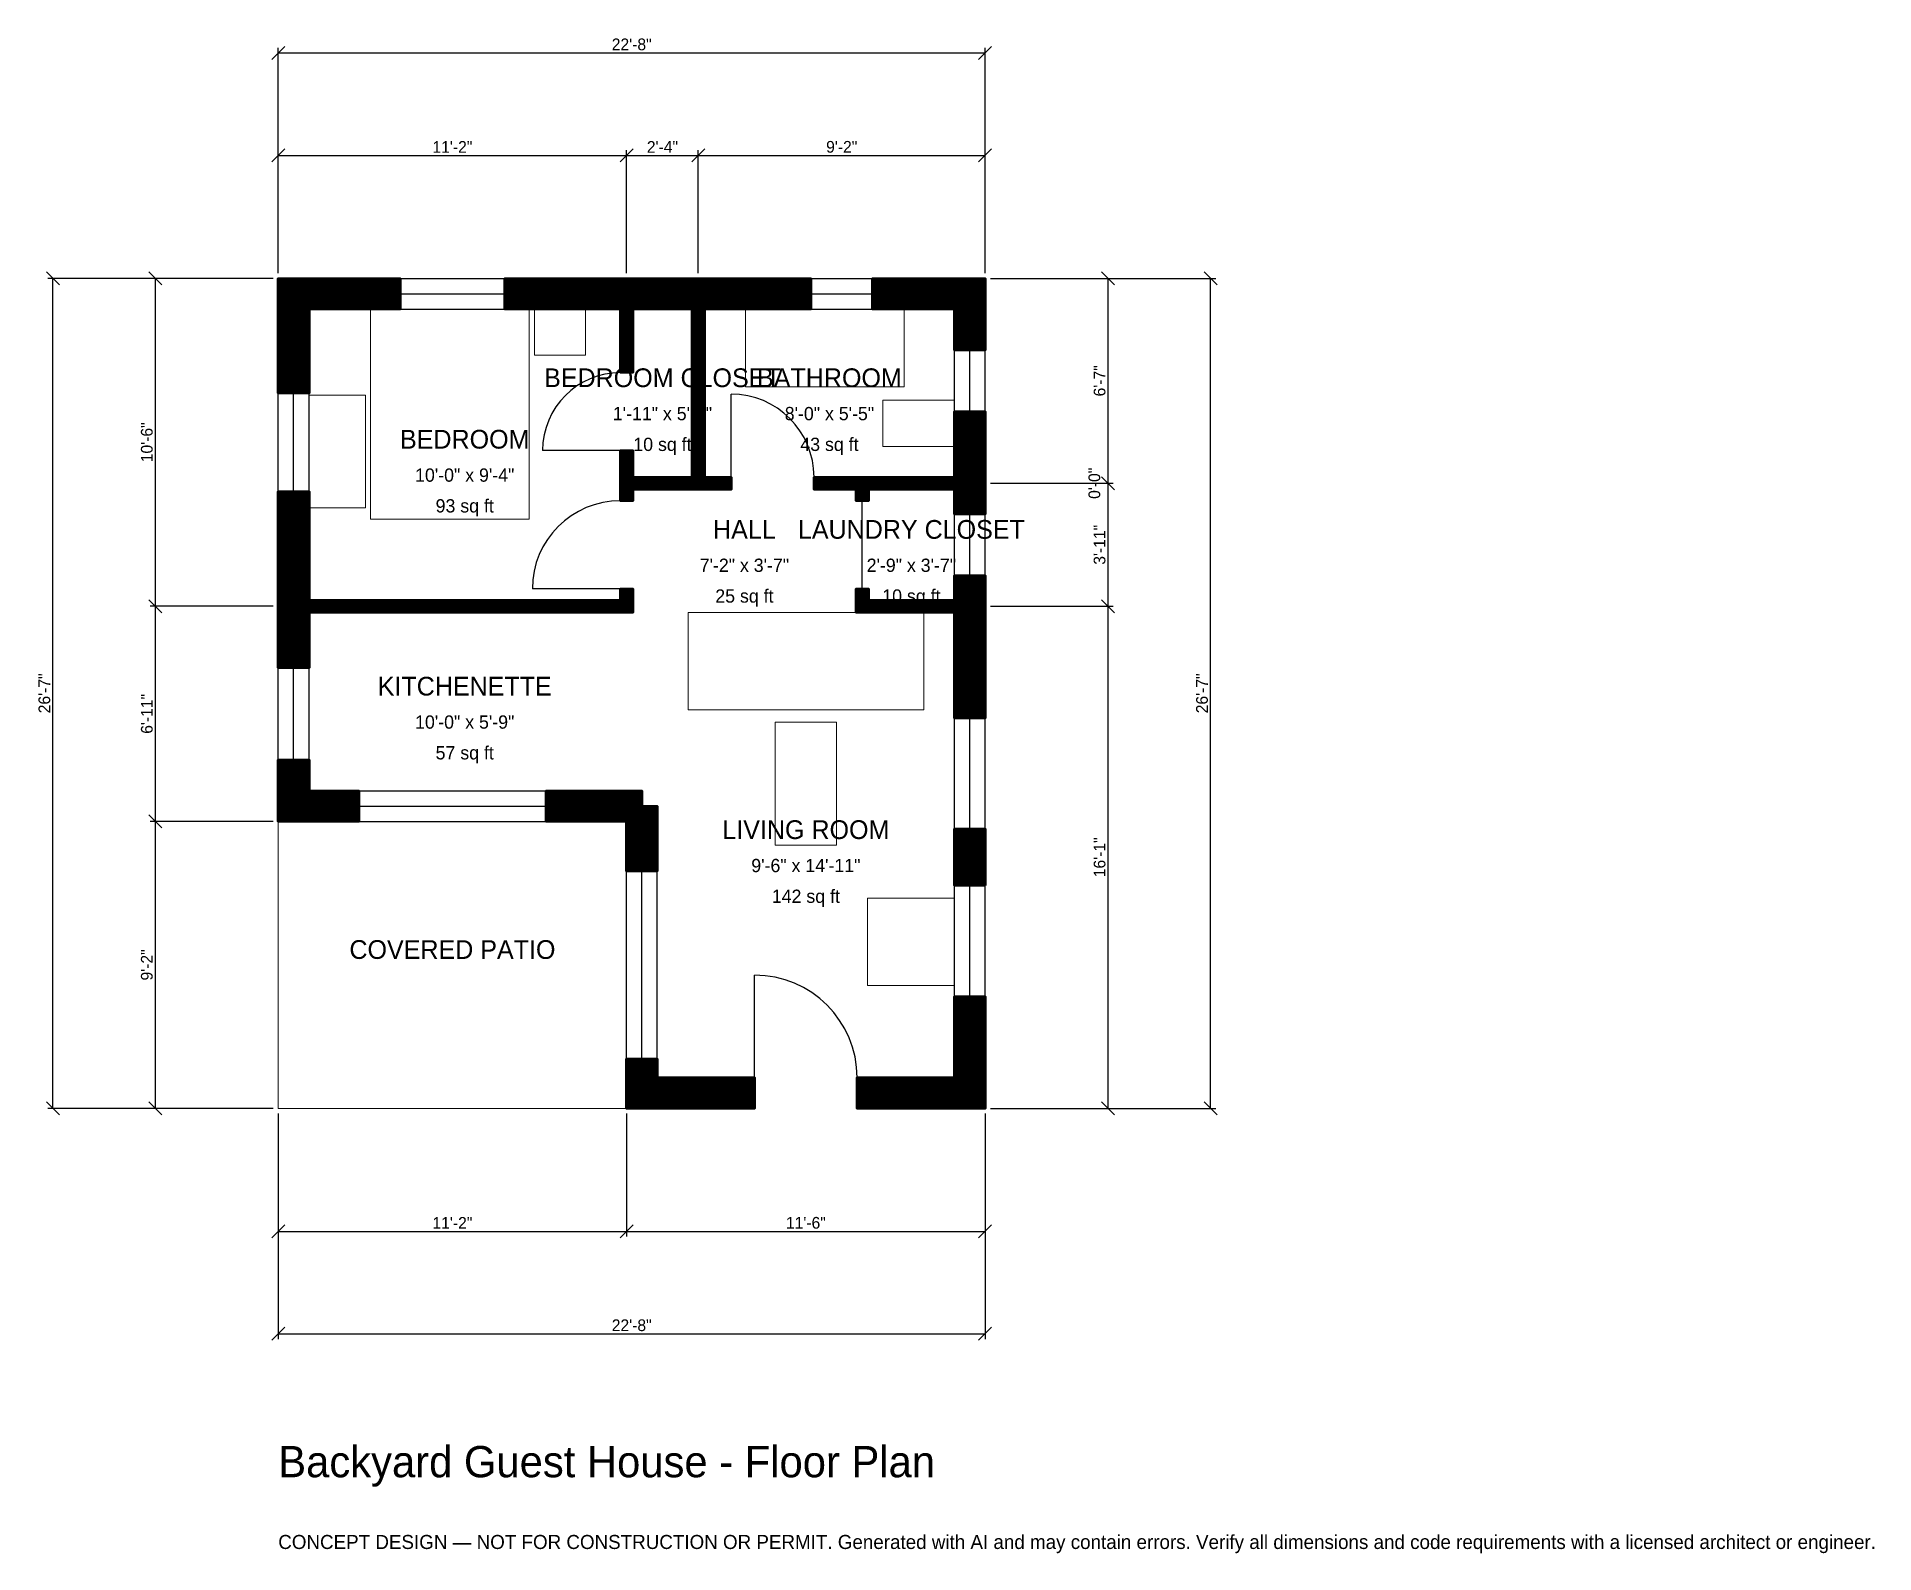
# Model space of a CAD drawing. Header units: inches. Extents: x -93 to 613, y -171 to 412.
import ezdxf
from ezdxf.enums import TextEntityAlignment as Align

# ---------------------------------------------------------------- set-up
doc = ezdxf.new("R2010")
doc.units = ezdxf.units.IN
doc.header["$MEASUREMENT"] = 0
doc.linetypes.add('DASHED', pattern=[0.6, 0.5, -0.1])
for name, color, linetype, lineweight in [('A-ANNO-DIMS', 1, 'Continuous', 13), ('A-ANNO-TEXT', 7, 'Continuous', 18), ('A-AREA-IDEN', 7, 'Continuous', 18), ('A-DOOR', 2, 'Continuous', 25), ('A-FLOR-FIXT', 9, 'Continuous', 13), ('A-FURN', 9, 'Continuous', 13), ('A-GLAZ', 4, 'Continuous', 25), ('A-SITE-PAVE', 8, 'Continuous', 13), ('A-WALL', 7, 'Continuous', 50), ('A-WALL-PATT', 8, 'Continuous', 13)]:
    doc.layers.add(name, color=color, linetype=linetype, lineweight=lineweight)
doc.dimstyles.new('PLAN', dxfattribs={"dimtxt": 4.5, "dimasz": 3, "dimexe": 2, "dimexo": 2, "dimgap": 1, "dimtad": 1, "dimdec": 0, "dimlunit": 4, "dimtsz": 2.5, "dimcen": 2.5, "dimclrd": 1, "dimclre": 1, "dimazin": 3, "dimtfac": 1, "dimtmove": 0, "dimatfit": 3})

msp = doc.modelspace()

# ---------------------------------------------------------------- hatches: boundary and pattern name
at = {"layer": 'A-WALL-PATT'}
h = msp.add_hatch(dxfattribs=at)
h.set_pattern_fill('ANSI31', color=8, scale=0.8)
h.paths.add_polyline_path([(133.8582, 11.811), (133.8583, 11.811), (133.8583, 19.0945), (145.6693, 19.0945), (145.6693, 11.811), (183.0709, 11.811), (183.0709, 0), (145.6693, 0), (145.6693, 0), (133.8583, 0), (133.8583, 0), (133.8582, 0), (133.8582, 11.811)])
h.paths.add_polyline_path([(133.8583, 110.2362), (102.9528, 110.2362), (102.9528, 122.0472), (139.7638, 122.0472), (139.7638, 116.1417), (145.6693, 116.1417), (145.6693, 91.1417), (133.8583, 91.1417), (133.8583, 110.2362)])
h.paths.add_polyline_path([(11.811, 110.2362), (11.811, 110.2362), (0, 110.2362), (0, 110.2362), (0, 110.2362), (0, 122.0472), (0, 122.0472), (0, 133.8583), (11.811, 133.8583), (11.811, 122.0472), (30.9055, 122.0472), (30.9055, 110.2362), (11.811, 110.2362)])
h.paths.add_polyline_path([(0, 187.0079), (0, 190.5512), (0, 190.5512), (0, 195.2756), (0, 195.2756), (0, 198.8189), (0, 237.0079), (11.811, 237.0079), (11.811, 198.8189), (11.811, 195.2756), (131.4961, 195.2756), (131.4961, 199.6063), (136.2205, 199.6063), (136.2205, 195.2756), (136.2205, 190.5512), (131.4961, 190.5512), (11.811, 190.5512), (11.811, 187.0079), (11.811, 169.2913), (0, 169.2913), (0, 187.0079)])
h.paths.add_polyline_path([(0, 307.0866), (0, 307.0866), (0, 318.8976), (0, 318.8976), (0, 318.8977), (11.811, 318.8977), (11.811, 318.8976), (46.8504, 318.8976), (46.8504, 307.0866), (11.811, 307.0866), (11.811, 274.8031), (0, 274.8031), (0, 307.0866)])
h.paths.add_polyline_path([(131.4961, 318.8976), (131.4961, 318.8977), (136.2205, 318.8977), (136.2205, 318.8976), (139.7638, 318.8976), (139.7638, 318.8976), (155.5118, 318.8976), (159.0551, 318.8976), (159.0551, 318.8977), (163.7795, 318.8977), (163.7795, 318.8976), (167.3228, 318.8976), (204.7244, 318.8976), (204.7244, 307.0866), (167.3228, 307.0866), (163.7795, 307.0866), (163.7795, 242.5197), (174.0157, 242.5197), (174.0157, 237.7953), (163.7795, 237.7953), (163.7795, 237.7953), (159.0551, 237.7953), (159.0551, 237.7953), (136.2205, 237.7953), (136.2205, 237.7953), (136.2205, 233.4646), (131.4961, 233.4646), (131.4961, 237.7953), (131.4961, 237.7953), (131.4961, 242.5197), (131.4961, 252.7559), (136.2205, 252.7559), (136.2205, 242.5197), (159.0551, 242.5197), (159.0551, 307.0866), (155.5118, 307.0866), (136.2205, 307.0866), (136.2205, 282.6772), (131.4961, 282.6772), (131.4961, 307.0866), (127.9528, 307.0866), (127.9528, 307.0866), (87.0079, 307.0866), (87.0079, 318.8976), (131.4961, 318.8976)])
h.paths.add_polyline_path([(259.8425, 318.8976), (259.8425, 318.8977), (271.6535, 318.8977), (271.6535, 318.8976), (271.6536, 318.8976), (271.6536, 307.0866), (271.6535, 307.0866), (271.6535, 291.3386), (259.8425, 291.3386), (259.8425, 307.0866), (228.3465, 307.0866), (228.3465, 318.8976), (259.8425, 318.8976)])
h.paths.add_polyline_path([(271.6535, 246.063), (271.6535, 246.063), (271.6535, 242.5197), (271.6536, 242.5197), (271.6536, 237.7953), (271.6535, 237.7953), (271.6535, 228.3465), (259.8425, 228.3465), (259.8425, 234.252), (259.8425, 234.252), (259.8425, 237.7953), (226.7717, 237.7953), (226.7717, 233.4646), (222.0472, 233.4646), (222.0472, 237.7953), (205.9055, 237.7953), (205.9055, 242.5197), (222.0472, 242.5197), (222.0472, 242.5197), (226.7717, 242.5197), (259.8425, 242.5197), (259.8425, 267.7165), (271.6535, 267.7165), (271.6535, 246.063)])
h.paths.add_polyline_path([(271.6535, 198.8189), (271.6535, 195.2756), (271.6536, 195.2756), (271.6536, 190.5512), (271.6535, 190.5512), (271.6535, 187.0079), (271.6535, 149.8688), (259.8425, 149.8688), (259.8425, 187.0079), (259.8425, 190.5512), (226.7717, 190.5512), (222.0472, 190.5512), (222.0472, 190.5512), (222.0472, 199.6063), (226.7717, 199.6063), (226.7717, 195.2756), (259.8425, 195.2756), (259.8425, 198.8189), (259.8425, 204.7244), (271.6535, 204.7244), (271.6535, 198.8189)])
h.paths.add_polyline_path([(271.6535, 85.5643), (259.8425, 85.5643), (259.8425, 107.3491), (271.6535, 107.3491), (271.6535, 85.5643)])
h.paths.add_polyline_path([(271.6535, 11.811), (271.6536, 11.811), (271.6536, 0), (271.6536, 0), (271.6535, 0), (271.6535, 0), (259.8425, 0), (259.8425, 0), (222.4409, 0), (222.4409, 11.811), (259.8425, 11.811), (259.8425, 43.0446), (271.6535, 43.0446), (271.6535, 11.811)])

# ---------------------------------------------------------------- linework, layer by layer
at = {"layer": 'A-DOOR'}
for p, q in [((174.0157, 242.5197), (174.0157, 274.4094)), ((131.4961, 252.7559), (101.5748, 252.7559)), ((224.4094, 199.6063), (224.4094, 233.4646)), ((131.4961, 199.6063), (97.6378, 199.6063)), ((183.0709, 11.811), (183.0709, 51.1811))]:
    msp.add_line(p, q, dxfattribs=at)
for centre, radius, start, end in [((131.4961, 252.7559), 29.9213, 90, 180), ((174.0157, 242.5197), 31.8898, 0, 90), ((131.4961, 199.6063), 33.8583, 90, 180), ((183.0709, 11.811), 39.3701, 0, 90)]:
    msp.add_arc(centre, radius, start, end, dxfattribs=at)
at = {"layer": 'A-FLOR-FIXT'}
for points in [[(179.5276, 277.1654), (240.5512, 277.1654), (240.5512, 307.0866), (179.5276, 307.0866)], [(232.2835, 254.3307), (259.8425, 254.3307), (259.8425, 272.0472), (232.2835, 272.0472)]]:
    msp.add_lwpolyline(points, close=True, dxfattribs=at)
at = {"layer": 'A-FURN'}
for points in [[(35.4331, 226.378), (96.4567, 226.378), (96.4567, 307.0866), (35.4331, 307.0866)], [(98.4252, 289.3701), (118.1102, 289.3701), (118.1102, 307.0866), (98.4252, 307.0866)], [(11.811, 230.7087), (33.4646, 230.7087), (33.4646, 274.0157), (11.811, 274.0157)], [(157.4803, 153.1496), (248.0315, 153.1496), (248.0315, 190.5512), (157.4803, 190.5512)], [(190.9449, 101.1811), (214.5669, 101.1811), (214.5669, 148.4252), (190.9449, 148.4252)], [(226.378, 47.2441), (259.8425, 47.2441), (259.8425, 80.7087), (226.378, 80.7087)]]:
    msp.add_lwpolyline(points, close=True, dxfattribs=at)
at = {"layer": 'A-GLAZ'}
for p, q in [((46.8504, 318.8976), (87.0079, 318.8976)), ((204.7244, 318.8976), (228.3465, 318.8976)), ((46.8504, 312.9921), (87.0079, 312.9921)), ((204.7244, 312.9921), (228.3465, 312.9921)), ((46.8504, 307.0866), (87.0079, 307.0866)), ((204.7244, 307.0866), (228.3465, 307.0866)), ((259.8425, 267.7165), (259.8425, 291.3386)), ((265.748, 267.7165), (265.748, 291.3386)), ((271.6535, 267.7165), (271.6535, 291.3386)), ((0, 237.0079), (0, 274.8031)), ((5.9055, 237.0079), (5.9055, 274.8031)), ((11.811, 237.0079), (11.811, 274.8031)), ((259.8425, 204.7244), (259.8425, 228.3465)), ((265.748, 204.7244), (265.748, 228.3465)), ((271.6535, 204.7244), (271.6535, 228.3465)), ((0, 133.8583), (0, 169.2913)), ((5.9055, 133.8583), (5.9055, 169.2913)), ((11.811, 133.8583), (11.811, 169.2913)), ((259.8425, 107.3491), (259.8425, 149.8688)), ((265.748, 107.3491), (265.748, 149.8688)), ((271.6535, 107.3491), (271.6535, 149.8688)), ((30.9055, 122.0472), (102.9528, 122.0472)), ((30.9055, 116.1417), (102.9528, 116.1417)), ((30.9055, 110.2362), (102.9528, 110.2362)), ((133.8583, 19.0945), (133.8583, 91.1417)), ((139.7638, 19.0945), (139.7638, 91.1417)), ((145.6693, 19.0945), (145.6693, 91.1417)), ((259.8425, 43.0446), (259.8425, 85.5643)), ((265.748, 43.0446), (265.748, 85.5643)), ((271.6535, 43.0446), (271.6535, 85.5643))]:
    msp.add_line(p, q, dxfattribs=at)
at = {"layer": 'A-SITE-PAVE', "linetype": 'DASHED'}
msp.add_lwpolyline([(0, 0), (133.8583, 0), (133.8583, 110.2362), (0, 110.2362)], close=True, dxfattribs=at)
at = {"layer": 'A-WALL'}
for points in [[(0, 307.0866), (0, 307.0866), (0, 318.8976), (0, 318.8976), (0, 318.8977), (11.811, 318.8977), (11.811, 318.8976), (46.8504, 318.8976), (46.8504, 307.0866), (11.811, 307.0866), (11.811, 274.8031), (0, 274.8031), (0, 307.0866)], [(131.4961, 318.8976), (131.4961, 318.8977), (136.2205, 318.8977), (136.2205, 318.8976), (139.7638, 318.8976), (139.7638, 318.8976), (155.5118, 318.8976), (159.0551, 318.8976), (159.0551, 318.8977), (163.7795, 318.8977), (163.7795, 318.8976), (167.3228, 318.8976), (204.7244, 318.8976), (204.7244, 307.0866), (167.3228, 307.0866), (163.7795, 307.0866), (163.7795, 242.5197), (174.0157, 242.5197), (174.0157, 237.7953), (163.7795, 237.7953), (163.7795, 237.7953), (159.0551, 237.7953), (159.0551, 237.7953), (136.2205, 237.7953), (136.2205, 237.7953), (136.2205, 233.4646), (131.4961, 233.4646), (131.4961, 237.7953), (131.4961, 237.7953), (131.4961, 242.5197), (131.4961, 252.7559), (136.2205, 252.7559), (136.2205, 242.5197), (159.0551, 242.5197), (159.0551, 307.0866), (155.5118, 307.0866), (136.2205, 307.0866), (136.2205, 282.6772), (131.4961, 282.6772), (131.4961, 307.0866), (127.9528, 307.0866), (127.9528, 307.0866), (87.0079, 307.0866), (87.0079, 318.8976), (131.4961, 318.8976)], [(259.8425, 318.8976), (259.8425, 318.8977), (271.6535, 318.8977), (271.6535, 318.8976), (271.6536, 318.8976), (271.6536, 307.0866), (271.6535, 307.0866), (271.6535, 291.3386), (259.8425, 291.3386), (259.8425, 307.0866), (228.3465, 307.0866), (228.3465, 318.8976), (259.8425, 318.8976)], [(271.6535, 246.063), (271.6535, 246.063), (271.6535, 242.5197), (271.6536, 242.5197), (271.6536, 237.7953), (271.6535, 237.7953), (271.6535, 228.3465), (259.8425, 228.3465), (259.8425, 234.252), (259.8425, 234.252), (259.8425, 237.7953), (226.7717, 237.7953), (226.7717, 233.4646), (222.0472, 233.4646), (222.0472, 237.7953), (205.9055, 237.7953), (205.9055, 242.5197), (222.0472, 242.5197), (222.0472, 242.5197), (226.7717, 242.5197), (259.8425, 242.5197), (259.8425, 267.7165), (271.6535, 267.7165), (271.6535, 246.063)], [(0, 187.0079), (0, 190.5512), (0, 190.5512), (0, 195.2756), (0, 195.2756), (0, 198.8189), (0, 237.0079), (11.811, 237.0079), (11.811, 198.8189), (11.811, 195.2756), (131.4961, 195.2756), (131.4961, 199.6063), (136.2205, 199.6063), (136.2205, 195.2756), (136.2205, 190.5512), (131.4961, 190.5512), (11.811, 190.5512), (11.811, 187.0079), (11.811, 169.2913), (0, 169.2913), (0, 187.0079)], [(271.6535, 198.8189), (271.6535, 195.2756), (271.6536, 195.2756), (271.6536, 190.5512), (271.6535, 190.5512), (271.6535, 187.0079), (271.6535, 149.8688), (259.8425, 149.8688), (259.8425, 187.0079), (259.8425, 190.5512), (226.7717, 190.5512), (222.0472, 190.5512), (222.0472, 190.5512), (222.0472, 199.6063), (226.7717, 199.6063), (226.7717, 195.2756), (259.8425, 195.2756), (259.8425, 198.8189), (259.8425, 204.7244), (271.6535, 204.7244), (271.6535, 198.8189)], [(11.811, 110.2362), (11.811, 110.2362), (0, 110.2362), (0, 110.2362), (0, 110.2362), (0, 122.0472), (0, 122.0472), (0, 133.8583), (11.811, 133.8583), (11.811, 122.0472), (30.9055, 122.0472), (30.9055, 110.2362), (11.811, 110.2362)], [(133.8583, 110.2362), (102.9528, 110.2362), (102.9528, 122.0472), (139.7638, 122.0472), (139.7638, 116.1417), (145.6693, 116.1417), (145.6693, 91.1417), (133.8583, 91.1417), (133.8583, 110.2362)], [(271.6535, 85.5643), (259.8425, 85.5643), (259.8425, 107.3491), (271.6535, 107.3491), (271.6535, 85.5643)], [(271.6535, 11.811), (271.6536, 11.811), (271.6536, 0), (271.6536, 0), (271.6535, 0), (271.6535, 0), (259.8425, 0), (259.8425, 0), (222.4409, 0), (222.4409, 11.811), (259.8425, 11.811), (259.8425, 43.0446), (271.6535, 43.0446), (271.6535, 11.811)], [(133.8582, 11.811), (133.8583, 11.811), (133.8583, 19.0945), (145.6693, 19.0945), (145.6693, 11.811), (183.0709, 11.811), (183.0709, 0), (145.6693, 0), (145.6693, 0), (133.8583, 0), (133.8583, 0), (133.8582, 0), (133.8582, 11.811)]]:
    msp.add_lwpolyline(points, close=True, dxfattribs=at)

# ---------------------------------------------------------------- texts
at = {"layer": 'A-ANNO-TEXT'}
for s, height, p in [('Backyard Guest House - Floor Plan', 12, (0, -141.7323)), ('CONCEPT DESIGN — NOT FOR CONSTRUCTION OR PERMIT. Generated with AI and may contain errors. Verify all dimensions and code requirements with a licensed architect or engineer.', 5.4, (0, -169.2913))]:
    msp.add_text(s, height=height, dxfattribs=at).set_placement(p)
at = {"layer": 'A-AREA-IDEN'}
for s, height, p in [('BEDROOM CLOSET', 7.2, (147.6378, 280.7087)), ('BATHROOM', 7.2, (211.811, 280.7087)), ('1\'-11" x 5\'-5"', 5.1, (147.6378, 266.9291)), ('8\'-0" x 5\'-5"', 5.1, (211.811, 266.9291)), ('BEDROOM', 7.2, (71.6535, 257.0866)), ('10 sq ft', 5.1, (147.6378, 255.1181)), ('43 sq ft', 5.1, (211.811, 255.1181)), ('10\'-0" x 9\'-4"', 5.1, (71.6535, 243.3071)), ('93 sq ft', 5.1, (71.6535, 231.4961)), ('HALL', 7.2, (179.1339, 222.4409)), ('LAUNDRY CLOSET', 7.2, (243.3071, 222.4409)), ('7\'-2" x 3\'-7"', 5.1, (179.1339, 208.6614)), ('2\'-9" x 3\'-7"', 5.1, (243.3071, 208.6614)), ('25 sq ft', 5.1, (179.1339, 196.8504)), ('10 sq ft', 5.1, (243.3071, 196.8504)), ('KITCHENETTE', 7.2, (71.6535, 162.2047)), ('10\'-0" x 5\'-9"', 5.1, (71.6535, 148.4252)), ('57 sq ft', 5.1, (71.6535, 136.6142)), ('LIVING ROOM', 7.2, (202.7559, 107.0866)), ('9\'-6" x 14\'-11"', 5.1, (202.7559, 93.3071)), ('142 sq ft', 5.1, (202.7559, 81.4961)), ('COVERED PATIO', 7.2, (66.9291, 61.0236))]:
    msp.add_text(s, height=height, dxfattribs=at).set_placement(p, align=Align.MIDDLE_CENTER)

# ---------------------------------------------------------------- dimensions: what is measured, and where the dimension line sits
at = {"layer": 'A-ANNO-DIMS'}
for base, p1, p2, text in [((0, 405.5118), (0, 318.8976), (271.6535, 318.8976), '22\'-8"'), ((0, 366.1417), (0, 318.8976), (133.8583, 318.8976), '11\'-2"'), ((133.8583, 366.1417), (133.8583, 318.8976), (161.4173, 318.8976), '2\'-4"'), ((161.4173, 366.1417), (161.4173, 318.8976), (271.6535, 318.8976), '9\'-2"'), ((0, -47.2441), (0, 0), (133.8583, 0), '11\'-2"'), ((0, -86.6142), (0, 0), (271.6535, 0), '22\'-8"'), ((133.8583, -47.2441), (133.8583, 0), (271.6535, 0), '11\'-6"')]:
    msp.add_linear_dim(base=base, p1=p1, p2=p2, text=text, dimstyle='PLAN', dxfattribs=at).render()
for base, p1, p2, text in [((-86.6142, 0), (0, 0), (0, 318.8976), '26\'-7"'), ((-47.2441, 192.9134), (0, 192.9134), (0, 318.8976), '10\'-6"'), ((318.8976, 240.1575), (271.6535, 240.1575), (271.6535, 318.8976), '6\'-7"'), ((358.2677, 0), (271.6535, 0), (271.6535, 318.8976), '26\'-7"'), ((318.8976, 240.1575), (271.6535, 240.1575), (271.6535, 240.1575), '0\'-0"'), ((318.8976, 192.9134), (271.6535, 192.9134), (271.6535, 240.1575), '3\'-11"'), ((-47.2441, 110.2362), (0, 110.2362), (0, 192.9134), '6\'-11"'), ((318.8976, 0), (271.6535, 0), (271.6535, 192.9134), '16\'-1"'), ((-47.2441, 0), (0, 0), (0, 110.2362), '9\'-2"')]:
    msp.add_linear_dim(base=base, p1=p1, p2=p2, angle=90, text=text, dimstyle='PLAN', dxfattribs=at).render()

doc.saveas('drawing.dxf')
